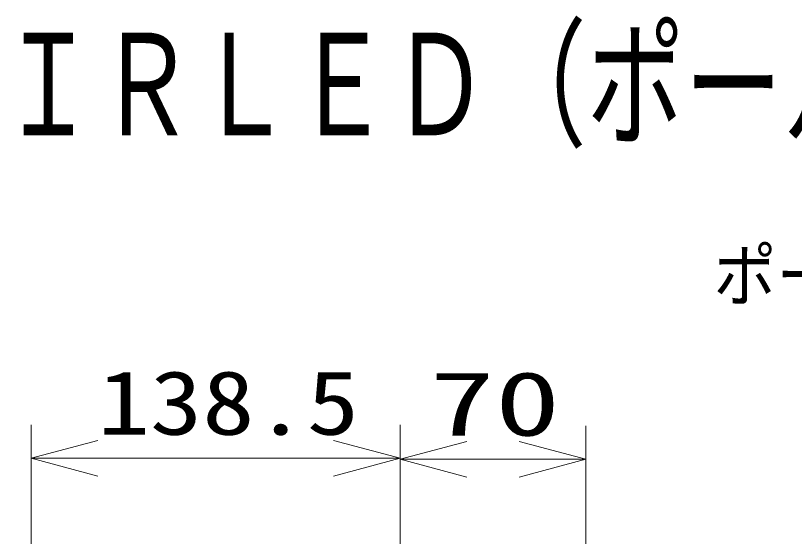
# Model space of a CAD drawing. Units: millimetres on the paper. Extents: x -63 to 65, y -59 to 60.
# Drawn here: x 16.39 to 45.63, y 40 to 59.55 of the extents above; entities that cross this region are included whole.
import ezdxf
from ezdxf.enums import TextEntityAlignment as Align

# ---------------------------------------------------------------- set-up
doc = ezdxf.new("R2010")
doc.units = ezdxf.units.MM
doc.layers.add('0-0_TOUROKU', color=4, linetype='Continuous')
doc.layers.add('0-1_MOJI1', color=7, linetype='Continuous')
doc.layers.add('0-4_SUNPO', color=7, linetype='Continuous', lineweight=9)
doc.layers.add('0-5_0', color=7, linetype='Continuous', lineweight=9)
doc.styles.add('ＭＳ ゴシック', font='')
doc.styles.get('ＭＳ ゴシック').set_extended_font_data('MS Gothic')

# ---------------------------------------------------------------- blocks, each defined once
blk = doc.blocks.new('_Open30')
at = {"layer": '0-5_0'}
blk.add_line((0, 0), (-1, 0), dxfattribs=at)
blk.add_lwpolyline([(-1, 0.2679), (0, 0), (-1, -0.2679)], dxfattribs=at)

msp = doc.modelspace()

# ---------------------------------------------------------------- linework, layer by layer
at = {"layer": '0-4_SUNPO'}
for p, q in [((16.974, 29.933), (16.974, 44.185)), ((30.829, 33.685), (30.829, 44.185)), ((30.829, 38.06), (30.829, 44.15)), ((37.798, 37.662), (37.798, 44.15)), ((19.474, 42.935), (28.329, 42.935)), ((33.329, 42.9), (35.298, 42.9))]:
    msp.add_line(p, q, dxfattribs=at)

# ---------------------------------------------------------------- block references
at = {"layer": '0-4_SUNPO', "xscale": 2.5, "yscale": 2.5, "rotation": 180}
for p in [(16.974, 42.935), (30.829, 42.9)]:
    msp.add_blockref('_Open30', p, dxfattribs=at)
at = {"layer": '0-4_SUNPO', "xscale": 2.5, "yscale": 2.5}
for p in [(30.829, 42.935), (37.798, 42.9)]:
    msp.add_blockref('_Open30', p, dxfattribs=at)

# ---------------------------------------------------------------- texts
at = {"layer": '0-0_TOUROKU', "style": 'ＭＳ ゴシック', "width": 0.9}
msp.add_text('ポール取付金具付、', height=1.921, dxfattribs=at).set_placement((42.595, 48.269), align=Align.BOTTOM_LEFT)
at = {"layer": '0-1_MOJI1', "style": 'ＭＳ ゴシック', "width": 0.7}
msp.add_text('屋外２ＭＰ一体型ＡＩカメラ：ＩＲＬＥＤ（ポール取付金具）', height=3.849, dxfattribs=at).set_placement((-35.672, 53.899), align=Align.BOTTOM_LEFT)
at = {"layer": '0-4_SUNPO', "style": 'ＭＳ ゴシック'}
for s, width, p in [('138.5', 1.2, (19.473, 43.098)), ('70', 1.5, (31.933, 43.062))]:
    msp.add_text(s, height=2.405, dxfattribs=dict(at, width=width)).set_placement(p, align=Align.BOTTOM_LEFT)

doc.saveas('drawing.dxf')
